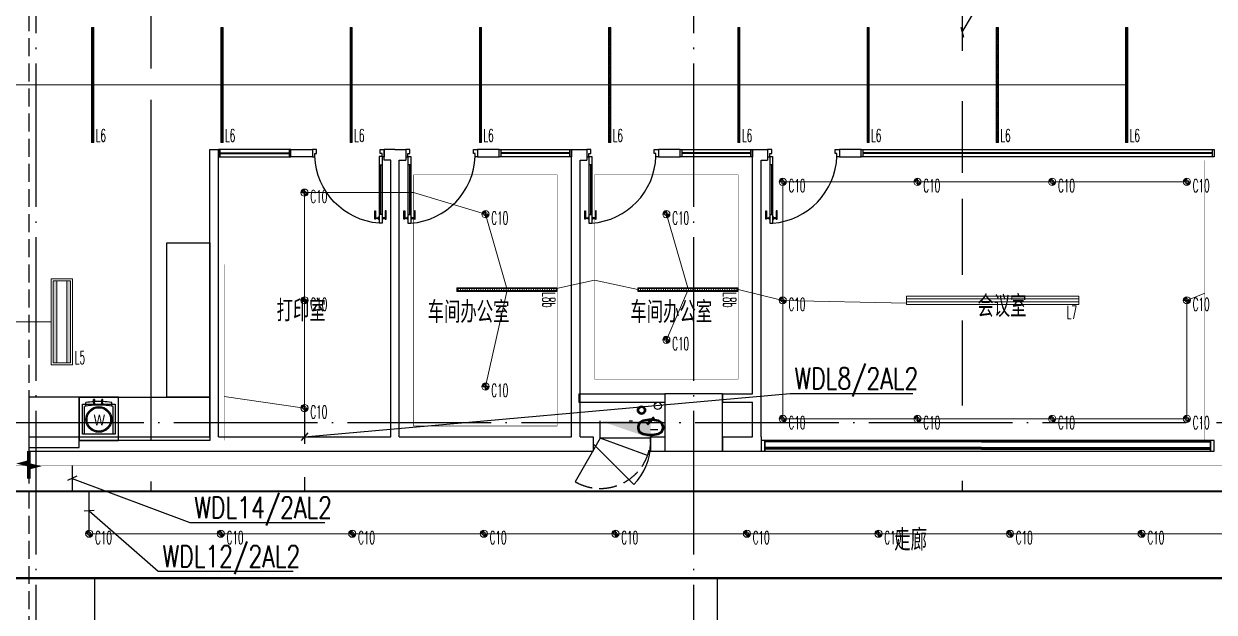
# Model space of a CAD drawing. Extents: x -621157 to 1764546, y -106808 to 741893.
# Drawn here: x 238170 to 254750, y 127357 to 135551 of the extents above; entities that cross this region are included whole.
import ezdxf
from ezdxf import colors
from ezdxf.entities.mleader import LeaderData, LeaderLine
from ezdxf.enums import TextEntityAlignment as Align
from ezdxf.math import Vec2, Vec3

# ---------------------------------------------------------------- set-up
doc = ezdxf.new("R2010")
doc.units = 0
doc.header["$LTSCALE"] = 1000
doc.header["$MEASUREMENT"] = 0
for name, pattern in [('DOT', [6.35, 0, -6.35]), ('XREF-A-101-平面图_t3$0$__DASH', [0.35, 0.25, -0.1]), ('XREF-A-101-平面图_t3$0$DASH', [0.35, 0.25, -0.1]), ('XREF-A-101-平面图_t3$0$DOTE', [2.42, 2, -0.2, 0.02, -0.2])]:
    doc.linetypes.add(name, pattern=pattern)
for name, color, linetype in [('0-底图', 7, 'Continuous'), ('WIRE-照明', 4, 'Continuous'), ('XREF-A-101-平面图_t3$0$A-COLUMN', 8, 'Continuous'), ('XREF-A-101-平面图_t3$0$A-DOTE', 8, 'Continuous'), ('XREF-A-101-平面图_t3$0$A-GROUND', 8, 'Continuous'), ('XREF-A-101-平面图_t3$0$A-ROOM-CH', 8, 'Continuous'), ('XREF-A-101-平面图_t3$0$A-WINDOW', 8, 'Continuous'), ('XREF-A-101-平面图_t3$0$DOOR-INF', 8, 'Continuous'), ('XREF-A-101-平面图_t3$0$F-B-INF', 8, 'Continuous'), ('XREF-A-101-平面图_t3$0$F-L-INF', 8, 'Continuous'), ('XREF-A-101-平面图_t3$0$GLASS WALL-INF', 8, 'Continuous'), ('XREF-A-101-平面图_t3$0$I-WALL-GYPSUM', 8, 'Continuous'), ('XREF-A-101-平面图_t3$0$I-玻璃隔断', 8, 'Continuous'), ('XREF-A-101-平面图_t3$0$P-EQUIPMENT', 8, 'Continuous'), ('XREF-A-101-平面图_t3$0$PARTITION-INF', 8, 'Continuous'), ('XREF-A-101-平面图_t3$0$水-尺寸', 8, 'Continuous'), ('照明回路线', 1, 'Continuous')]:
    doc.layers.add(name, color=color, linetype=linetype)
for name, color, linetype, lineweight in [('00-照明回路线', 6, 'Continuous', 0), ('CEILING-INF', 4, 'Continuous', 0), ('LIGHT-INF', 6, 'Continuous', 0)]:
    doc.layers.add(name, color=color, linetype=linetype, lineweight=lineweight)
doc.styles.add('E-FST', font='txt.shx', dxfattribs={"width": 0.75, "height": 250, "bigfont": '@@gbcbig.shx'})
doc.styles.add('INF DIM', font='SIMPLEX.SHX', dxfattribs={"width": 0.7, "bigfont": 'hztxt.shx'})
doc.styles.get("Standard").update_dxf_attribs({"font": 'romans.shx', "bigfont": 'HZDXC.SHX'})
doc.styles.add('XREF-A-101-平面图_t3$0$-HZDXCROMANS', font='ROMANS.shx', dxfattribs={"bigfont": 'HZDXC.shx'})
doc.styles.add('XREF-A-101-平面图_t3$0$69F Layout plan$0$Standard', font='arial.ttf', dxfattribs={"width": 0.8})
doc.linetypes.add('LED', pattern='A,6,-3.5,["LED",Standard,S=2.54,R=0,X=-2.54,Y=-1.27],-4.8', length=14.3)
doc.dimstyles.get("Standard").update_dxf_attribs({"dimscale": 100, "dimtxt": 3.5, "dimasz": 1, "dimexe": 2.5, "dimexo": 3, "dimgap": 1.5, "dimtad": 1, "dimdec": 0, "dimzin": 0, "dimdsep": 46, "dimtxsty": 'Standard', "dimblk": 'ARCHTICK', "dimcen": 0.09, "dimadec": 0, "dimazin": 0, "dimtfac": 1, "dimtdec": 0, "dimtix": 1, "dimtmove": 2, "dimatfit": 3, "dimfxl": 0, "dimtolj": 1, "dimtzin": 0, "dimarcsym": 0})

# ---------------------------------------------------------------- blocks, each defined once
blk = doc.blocks.new('XREF-A-101-平面图_t3$0$轴网(2)')
at = {"layer": 'XREF-A-101-平面图_t3$0$A-DOTE', "linetype": 'XREF-A-101-平面图_t3$0$DOTE'}
for p, q in [((38340, -3300), (38340, 43300)), ((47500, -3300), (47500, 43300)), ((-3300, 30000), (69800, 30000))]:
    blk.add_line(p, q, dxfattribs=at)
blk = doc.blocks.new('XREF-A-101-平面图_t3$0$柱网2F')
at = {"layer": 'XREF-A-101-平面图_t3$0$A-COLUMN'}
for points in [[(47100, -10400), (47900, -10400), (47900, -9600), (47100, -9600)], [(38240, -10350), (38940, -10350), (38940, -9650), (38240, -9650)]]:
    blk.add_lwpolyline(points, close=True, dxfattribs=at)
blk = doc.blocks.new('XREF-A-101-平面图_t3$0$ROOM')
at = {"layer": 'XREF-A-101-平面图_t3$0$A-ROOM-CH', "style": 'XREF-A-101-平面图_t3$0$-HZDXCROMANS', "width": 0.6}
for tag, p in [('中文房间名称', (0, -1000)), ('英文房间名称', (0, -1500))]:
    blk.add_attdef(tag, text='', height=300, dxfattribs=at).set_placement(p, align=Align.CENTER)
blk = doc.blocks.new('_ArchTick')
at = {"color": 0, "linetype": 'ByBlock', "const_width": 0.4}
blk.add_lwpolyline([(-0.5, -0.5), (0.5, 0.5)], dxfattribs=at)
blk = doc.blocks.new('*D25423')
at = {"layer": 'Defpoints', "color": 0}
blk.add_point((0, 0), dxfattribs=at)
blk.add_point((0, 0), dxfattribs=at)
blk.add_point((0, 0), dxfattribs=at)
blk.add_point((0, 0), dxfattribs=at)
at = {"layer": 'XREF-A-101-平面图_t3$0$水-尺寸', "color": 0, "linetype": 'ByBlock', "lineweight": -2}
blk.add_line((0, 300), (0, 250), dxfattribs=at)
blk.add_line((0, 300), (0, 250), dxfattribs=at)
blk.add_arc((0, 0), 0, 180, 180, dxfattribs=at)
at = {"layer": 'XREF-A-101-平面图_t3$0$水-尺寸', "color": 0, "linetype": 'ByBlock', "lineweight": -2, "xscale": 100, "yscale": 100, "zscale": 100}
for rotation in [90, 90.00000000000001]:
    blk.add_blockref('_ArchTick', (0, 0), dxfattribs=dict(at, rotation=rotation))
at = {"layer": 'XREF-A-101-平面图_t3$0$水-尺寸', "color": 0, "insert": (0, 0), "char_height": 350, "attachment_point": 5}
blk.add_mtext('\\A1;0%%d', dxfattribs=at)
blk = doc.blocks.new('*U25312')
at = {"color": 1}
for p, q in [((1428, 10533), (1428, 7514)), ((1433, 10533), (1433, 7514)), ((1438, 10533), (1438, 7514)), ((1443, 10533), (1443, 7514)), ((1448, 10533), (1448, 7514)), ((1453, 10533), (1453, 7514)), ((1429, 7513), (1428, 7514)), ((1429, 7513), (1432, 7513)), ((1433, 7514), (1432, 7513)), ((1433, 7514), (1438, 7514)), ((1439, 7513), (1438, 7514)), ((1439, 7513), (1442, 7513)), ((1443, 7514), (1442, 7513)), ((1443, 7514), (1448, 7514)), ((1449, 7513), (1448, 7514)), ((1449, 7513), (1452, 7513)), ((1453, 7514), (1452, 7513))]:
    blk.add_line(p, q, dxfattribs=at)
blk = doc.blocks.new('*U25313')
at = {"color": 1}
for p, q in [((3016, 1134), (3015, 1133)), ((3015, 1133), (3015, 1129)), ((3016, 1128), (3015, 1129)), ((6035, 1134), (3016, 1134)), ((6035, 1128), (3016, 1128))]:
    blk.add_line(p, q, dxfattribs=at)
blk = doc.blocks.new('*U25314')
at = {"color": 1}
for p, q in [((1428, 10703), (1428, 7514)), ((1433, 10703), (1433, 7514)), ((1438, 10703), (1438, 7514)), ((1443, 10703), (1443, 7514)), ((1448, 10703), (1448, 7514)), ((1453, 10703), (1453, 7514)), ((1429, 7513), (1428, 7514)), ((1429, 7513), (1432, 7513)), ((1433, 7514), (1432, 7513)), ((1433, 7514), (1438, 7514)), ((1439, 7513), (1438, 7514)), ((1439, 7513), (1442, 7513)), ((1443, 7514), (1442, 7513)), ((1443, 7514), (1448, 7514)), ((1449, 7513), (1448, 7514)), ((1449, 7513), (1452, 7513)), ((1453, 7514), (1452, 7513))]:
    blk.add_line(p, q, dxfattribs=at)
blk = doc.blocks.new('*U25315')
at = {"color": 1}
for p, q in [((3016, 1134), (3015, 1133)), ((3015, 1133), (3015, 1129)), ((3016, 1128), (3015, 1129)), ((6205, 1134), (3016, 1134)), ((6205, 1128), (3016, 1128))]:
    blk.add_line(p, q, dxfattribs=at)
blk = doc.blocks.new('XREF-A-101-平面图_t3$0$A$C4A4B287C')
at = {"layer": 'XREF-A-101-平面图_t3$0$GLASS WALL-INF', "elevation": -1}
blk.add_lwpolyline([(100, 300), (100, 0), (0, 0), (0, 300)], close=True, dxfattribs=at)
blk = doc.blocks.new('*U25322')
at = {"layer": 'XREF-A-101-平面图_t3$0$PARTITION-INF', "color": 8}
for p, q in [((-21901, 43130), (-17032, 43130)), ((-17032, 43030), (-21901, 43030))]:
    blk.add_line(p, q, dxfattribs=at)
at = {"layer": 'XREF-A-101-平面图_t3$0$PARTITION-INF', "color": 5}
for p, q in [((-17032, 43085), (-21901, 43085)), ((-17032, 43075), (-21901, 43075))]:
    blk.add_line(p, q, dxfattribs=at)
for points in [[(-21926, 43130), (-21901, 43130), (-21901, 43030), (-21926, 43030)], [(-17032, 43130), (-17007, 43130), (-17007, 43030), (-17032, 43030)]]:
    blk.add_lwpolyline(points, close=True, dxfattribs=at)
blk = doc.blocks.new('XREF-A-101-平面图_t3$0$EW23')
at = {"color": 5}
for p, q in [((7205, 24900, 0), (7205, 23970, 0)), ((7205, 24900, 0), (7245, 24900, 0)), ((7245, 24900, 0), (7245, 23970, 0)), ((7245, 24780, 0), (7205, 24780, 0)), ((7205, 24090, 0), (7246, 24090, 0)), ((7205, 23970, 0), (7245, 23970, 0))]:
    blk.add_line(p, q, dxfattribs=at)
at = {"color": 5, "elevation": 0}
for points in [[(7215, 24995), (7175, 24995), (7175, 24895), (7205, 24895), (7205, 24940), (7233, 24940), (7233, 24985), (7233, 24995), (7215, 24995)], [(8135, 24995), (8175, 24995), (8175, 24895), (8140, 24895), (8140, 24940), (8117, 24940), (8117, 24985), (8117, 24995), (8135, 24995)]]:
    blk.add_lwpolyline(points, close=True, dxfattribs=at)
at = {"color": 8, "elevation": 0}
for points in [[(7228, 24780), (7228, 24090)], [(7160, 24035), (7160, 24026), (7150, 24026), (7150, 24140), (7160, 24140), (7160, 24045)], [(7296, 24035), (7296, 24026), (7306, 24026), (7306, 24140), (7296, 24140), (7296, 24045)]]:
    blk.add_lwpolyline(points, dxfattribs=at)
for points in [[(7200, 24035), (7154, 24035), (7154, 24045), (7200, 24045)], [(7205, 24021), (7200, 24021), (7200, 24059), (7205, 24059)], [(7246, 24021), (7256, 24021), (7256, 24059), (7246, 24059)], [(7256, 24035), (7302, 24035), (7302, 24045), (7256, 24045)]]:
    blk.add_lwpolyline(points, close=True, dxfattribs=at)
at = {"color": 8}
blk.add_arc((7172, 24936, 0), 969, 274.4003, 357.8611, dxfattribs=at)
blk = doc.blocks.new('*U25327')
at = {"layer": 'XREF-A-101-平面图_t3$0$PARTITION-INF', "color": 8}
for p, q in [((-21681, 43130), (-20722, 43130)), ((-20722, 43030), (-21681, 43030))]:
    blk.add_line(p, q, dxfattribs=at)
at = {"layer": 'XREF-A-101-平面图_t3$0$PARTITION-INF', "color": 5}
for p, q in [((-20722, 43085), (-21681, 43085)), ((-20722, 43075), (-21681, 43075))]:
    blk.add_line(p, q, dxfattribs=at)
for points in [[(-21706, 43130), (-21681, 43130), (-21681, 43030), (-21706, 43030)], [(-20722, 43130), (-20697, 43130), (-20697, 43030), (-20722, 43030)]]:
    blk.add_lwpolyline(points, close=True, dxfattribs=at)
blk = doc.blocks.new('XREF-A-101-平面图_t3$0$G$CCB870F7D')
at = {"layer": 'XREF-A-101-平面图_t3$0$I-玻璃隔断'}
for points in [[(48390, -10300), (48390, -10150), (48340, -10150), (48340, -10300)], [(54600, -10300), (54600, -10150), (48390, -10150), (48390, -10300)], [(54650, -10300), (54650, -10150), (54600, -10150), (54600, -10300)]]:
    blk.add_lwpolyline(points, close=True, dxfattribs=at)
at = {"layer": 'XREF-A-101-平面图_t3$0$DOOR-INF', "rotation": 89.99999999968206}
blk.add_blockref('XREF-A-101-平面图_t3$0$A$C4A4B287C', (42089, -6200), dxfattribs=at)
at = {"layer": 'XREF-A-101-平面图_t3$0$DOOR-INF', "xscale": -1}
blk.add_blockref('XREF-A-101-平面图_t3$0$EW23', (50265, -31095, 0), dxfattribs=at)
at = {"layer": 'XREF-A-101-平面图_t3$0$DOOR-INF'}
for p in [(36215, -31095, 0), (38735, -31095, 0), (41255, -31095, 0)]:
    blk.add_blockref('XREF-A-101-平面图_t3$0$EW23', p, dxfattribs=at)
at = {"layer": 'XREF-A-101-平面图_t3$0$DOOR-INF', "xscale": -1, "rotation": 270.000000000318}
for p in [(44391, -6200), (46911, -6200), (49431, -6200)]:
    blk.add_blockref('XREF-A-101-平面图_t3$0$A$C4A4B287C', p, dxfattribs=at)
at = {"layer": 'XREF-A-101-平面图_t3$0$I-玻璃隔断', "color": 1}
blk.add_blockref('*U25313', (45375, -11299), dxfattribs=at)
at = {"layer": 'XREF-A-101-平面图_t3$0$I-玻璃隔断', "color": 1, "xscale": -1, "rotation": 270}
blk.add_blockref('*U25312', (40877, -11702), dxfattribs=at)
at = {"layer": 'XREF-A-101-平面图_t3$0$PARTITION-INF', "xscale": -1}
for name, p in [('*U25327', (20083, -49231, -1)), ('*U25315', (57615, -11299))]:
    blk.add_blockref(name, p, dxfattribs=at)
at = {"layer": 'XREF-A-101-平面图_t3$0$PARTITION-INF'}
for name, p in [('*U25327', (66397, -49231, -1)), ('*U25327', (68917, -49231, -1)), ('*U25322', (71657, -49231, -1))]:
    blk.add_blockref(name, p, dxfattribs=at)
at = {"layer": 'XREF-A-101-平面图_t3$0$PARTITION-INF', "rotation": 90.00000000000001}
blk.add_blockref('*U25314', (62113, -11702), dxfattribs=at)
blk = doc.blocks.new('XREF-A-101-平面图_t3$0$A$C2C206FAC')
for p, q in [((0, 485), (400, 485)), ((0, 485), (0, 98)), ((400, 485), (400, 98)), ((20, 94), (20, 44)), ((148, 50), (145, 0)), ((145, 0), (160, 0)), ((148, 50), (150, 50)), ((155, 50), (157, 50)), ((157, 50), (160, 0)), ((260, 50), (257, 0)), ((257, 0), (272, 0)), ((260, 50), (262, 50)), ((267, 50), (269, 50)), ((269, 50), (272, 0)), ((380, 94), (380, 44))]:
    blk.add_line(p, q)
for centre, radius in [((200, 278), 179), ((200, 278), 164), ((153, 50), 2.6), ((265, 50), 2.6)]:
    blk.add_circle(centre, radius)
for centre, radius, start, end in [((200, 1084), 1006, 258.547, 281.4897), ((200, 1084), 1056, 260.1999, 267.1079), ((152, 54), 10.9, 296.6275, 243.5797), ((200, 1084), 1056, 267.7307, 273.2177), ((265, 54), 10.9, 296.6275, 243.5797), ((200, 1084), 1056, 273.8352, 279.8368)]:
    blk.add_arc(centre, radius, start, end)
at = {"insert": (1123, 210), "char_height": 150, "width": 1952.54, "attachment_point": 1, "rotation": 180, "style": 'XREF-A-101-平面图_t3$0$69F Layout plan$0$Standard'}
blk.add_mtext('\\pxi5.6747;W', dxfattribs=at)
blk = doc.blocks.new('XREF-A-101-平面图_t3$0$yuouioui')
at = {"linetype": 'XREF-A-101-平面图_t3$0$__DASH', "ltscale": 1000}
blk.add_lwpolyline([(300666, 20452), (301087, 20452), (301087, 20000), (300666, 20000)], close=True, dxfattribs=at)
at = {"linetype": 'XREF-A-101-平面图_t3$0$__DASH', "ltscale": 1000, "rotation": 89.98165643611132}
blk.add_blockref('XREF-A-101-平面图_t3$0$A$C2C206FAC', (301151, 20026), dxfattribs=at)
blk = doc.blocks.new('XREF-A-101-平面图_t3$0$G$C7707A1C7')
at = {"layer": 'XREF-A-101-平面图_t3$0$F-B-INF'}
for points in [[(1820, 2153), (1820, 0), (1220, 0), (1220, 2153)], [(0, 0), (1820, 0), (1820, -600), (0, -600)], [(0, -600), (550, -600), (550, 0), (0, 0)]]:
    blk.add_lwpolyline(points, close=True, dxfattribs=at)
at = {"layer": 'XREF-A-101-平面图_t3$0$F-L-INF', "ltscale": 0.15, "rotation": 90}
blk.add_blockref('XREF-A-101-平面图_t3$0$yuouioui', (20501, -301182), dxfattribs=at)
blk = doc.blocks.new('XREF-A-101-平面图_t3$0$DOOR2DLIB$SYSLIB$00000101')
at = {"color": 0}
blk.add_line((0.5, 0), (-0.207, 0.707), dxfattribs=at)
blk.add_arc((0.5, 0), 1, 135, 180, dxfattribs=at)
blk = doc.blocks.new('_Oblique')
at = {"color": 0, "linetype": 'ByBlock', "lineweight": -2}
blk.add_line((-0.5, -0.5), (0.5, 0.5), dxfattribs=at)
blk = doc.blocks.new('*U24682')
h = blk.add_hatch(color=8)
h.dxf.hatch_style = 1
h.paths.add_polyline_path([(-50, 0), (-24, 0, -0.414214), (0, 24), (0, 50, 0.414214)])
h.paths.add_polyline_path([(0, -24), (0, -50, 0.414214), (50, 0), (24, 0, -0.414214)])
at = {"color": 8}
for points in [[(50, 0), (-50, 0)], [(0, 50), (0, -50)]]:
    blk.add_lwpolyline(points, dxfattribs=at)
blk.add_circle((0, 0), 50)
blk.add_circle((0, 0), 24.5, dxfattribs=at)
at = {"style": 'INF DIM', "width": 0.5}
blk.add_text('C10', height=180, dxfattribs=at).set_placement((81, -144))
blk = doc.blocks.new('A$C704e2804')
for points in [[(-1200, 60), (1200, 60), (1200, -60), (-1200, -60)], [(1200, 60), (1200, 20), (-1200, 20), (-1200, 60)], [(1200, 20), (1200, -20), (-1200, -20), (-1200, 20)], [(1200, -20), (1200, -60), (-1200, -60), (-1200, -20)]]:
    blk.add_lwpolyline(points, close=True)
at = {"style": 'INF DIM', "width": 0.5}
blk.add_text('L7', height=180, dxfattribs=at).set_placement((1031, -256))
blk = doc.blocks.new('A$C43fcb5d1')
at = {"linetype": 'DOT'}
blk.add_wipeout([(-15, 0), (15, 0), (15, -1600), (-15, -1600)], dxfattribs=at).dxf.layer = 'CEILING-INF'
at = {"layer": 'LIGHT-INF'}
h = blk.add_hatch(dxfattribs=at)
h.set_pattern_fill('ANSI37', color=256, scale=5)
h.set_pattern_definition([(45, (-3e-11, -800), (-11.22532, 11.22532), []), (135, (-3e-11, -800), (-11.22532, -11.22532), [])])
h.paths.add_polyline_path([(-10, -5), (10, -5), (10, -1595), (-10, -1595)])
for points in [[(-15, 0), (15, 0), (15, -1600), (-15, -1600)], [(-10, -5), (10, -5), (10, -1595), (-10, -1595)]]:
    blk.add_lwpolyline(points, close=True, dxfattribs=at)
at = {"layer": 'LIGHT-INF', "style": 'INF DIM', "width": 0.5}
blk.add_text('L6', height=180, dxfattribs=at).set_placement((42, -1594))
blk = doc.blocks.new('A$C73cf2add')
at = {"linetype": 'DOT'}
blk.add_wipeout([(-150, 600), (150, 600), (150, -600), (-150, -600)], dxfattribs=at).dxf.layer = 'LIGHT-INF'
at = {"layer": 'LIGHT-INF'}
h = blk.add_hatch(color=256, dxfattribs=at)
h.dxf.hatch_style = 1
h.paths.add_polyline_path([(-120, 570), (-70, 570), (-70, -570), (-120, -570)])
h = blk.add_hatch(color=256, dxfattribs=at)
h.dxf.hatch_style = 1
h.paths.add_polyline_path([(70, 570), (120, 570), (120, -570), (70, -570)])
for points in [[(-150, 600), (150, 600), (150, -600), (-150, -600)], [(-120, 570), (120, 570), (120, -570), (-120, -570)], [(-120, 570), (-70, 570), (-70, -570), (-120, -570)], [(70, 570), (120, 570), (120, -570), (70, -570)]]:
    blk.add_lwpolyline(points, close=True, dxfattribs=at)
at = {"layer": 'LIGHT-INF', "style": 'INF DIM', "width": 0.5}
blk.add_text('L5', height=180, dxfattribs=at).set_placement((181, -588))
blk = doc.blocks.new('A$C5f11c1a4')
at = {"layer": 'LIGHT-INF'}
h = blk.add_hatch(dxfattribs=at)
h.set_pattern_fill('ANSI31', color=8, scale=10, angle=225)
h.set_pattern_definition([(270, (-138050, 248590), (31.75, -1e-14), [])])
h.paths.add_polyline_path([(690, 15), (690, -15), (-690, -15), (-690, 15)])
for points in [[(700, 25), (700, -25), (-700, -25), (-700, 25)], [(690, 15), (690, -15), (-690, -15), (-690, 15)]]:
    blk.add_lwpolyline(points, close=True, dxfattribs=at)
at = {"layer": 'LIGHT-INF', "style": 'INF DIM', "width": 0.5}
blk.add_text('L8b', height=180, rotation=270, dxfattribs=at).set_placement((493, -37, 0))
blk = doc.blocks.new('G$CDFF05B24')
at = {"layer": 'LIGHT-INF', "color": 6, "linetype": 'LED', "ltscale": 0.05, "const_width": 5}
for points in [[(5400, -10200), (8900, -10200), (8900, -10600), (57600, -10600), (57600, -10200), (62400, -10200), (62400, -4500)], [(54620, -6350), (54620, -10250)], [(40961, -10250), (40961, -7800)]]:
    blk.add_lwpolyline(points, dxfattribs=at)
for points in [[(43600, -6550), (45600, -6550), (45600, -10050), (43600, -10050)], [(46120, -6550), (48120, -6550), (48120, -9400), (46120, -9400)]]:
    blk.add_lwpolyline(points, close=True, dxfattribs=at)
at = {"layer": 'CEILING-INF', "color": 8}
for p in [(44900, -8150, 0), (47420, -8150, 0)]:
    blk.add_blockref('A$C5f11c1a4', p, dxfattribs=at)
at = {"layer": 'LIGHT-INF', "color": 6}
for name, p in [('*U24682', (48740, -6650)), ('*U24682', (50617, -6650)), ('*U24682', (52493, -6650)), ('*U24682', (54370, -6650)), ('*U24682', (42080, -6800)), ('*U24682', (44600, -7100)), ('*U24682', (47120, -7100)), ('*U24682', (42080, -8300)), ('*U24682', (48740, -8300)), ('A$C704e2804', (51665, -8300)), ('*U24682', (54370, -8300)), ('*U24682', (47120, -8850)), ('*U24682', (44600, -9500)), ('*U24682', (42080, -9800)), ('*U24682', (48740, -9950)), ('*U24682', (50617, -9950)), ('*U24682', (52493, -9950)), ('*U24682', (54370, -9950)), ('*U24682', (39081, -11550)), ('*U24682', (40913, -11550)), ('*U24682', (42745, -11550)), ('*U24682', (44577, -11550)), ('*U24682', (46410, -11550)), ('*U24682', (48242, -11550)), ('*U24682', (50074, -11550)), ('*U24682', (51906, -11550)), ('*U24682', (53739, -11550))]:
    blk.add_blockref(name, p, dxfattribs=at)
at = {"layer": 'CEILING-INF', "color": 8}
for p in [(39130, -4500), (40930, -4500), (42730, -4500), (44530, -4500), (46330, -4500), (48130, -4500), (49930, -4500), (51730, -4500), (53530, -4500)]:
    blk.add_blockref('A$C43fcb5d1', p, dxfattribs=at)
at = {"layer": 'LIGHT-INF', "color": 6}
blk.add_blockref('A$C73cf2add', (38700, -8600), dxfattribs=at)
blk = doc.blocks.new('XREF-A-101-平面图_t3$0$单出口消火栓新')
for p, q in [((-240, 700), (-846.2, 1050)), ((-479.4, 42.2), (-240, 700)), ((-240, 0), (-240, 700)), ((-240, 700), (0, 700))]:
    blk.add_line(p, q)
at = {"color": 0, "linetype": 'XREF-A-101-平面图_t3$0$DASH'}
blk.add_arc((-240, 700), 700, 150, 270, dxfattribs=at)
blk.add_solid([(-240, 0), (0, 0), (0, 700)])
at = {"layer": 'XREF-A-101-平面图_t3$0$水-尺寸', "linetype": 'ByBlock'}
dim = blk.add_angular_dim_3p(base=(0, 0), center=(0, 0), p1=(0, 0), p2=(0, 0), dimstyle='Standard', dxfattribs=at)
dim.commit()
dim.dimension.update_dxf_attribs({"geometry": '*D25423', "text_midpoint": (0, 0)})
blk = doc.blocks.new('XREF-A-101-平面图_t3$0$G$C156FCA62')
at = {"layer": 'XREF-A-101-平面图_t3$0$P-EQUIPMENT', "color": 10}
blk.add_line((46900, 129900), (47000, 129900), dxfattribs=at)
at = {"layer": 'XREF-A-101-平面图_t3$0$P-EQUIPMENT'}
blk.add_circle((47000, 130230), 50, dxfattribs=at)
at = {"layer": 'XREF-A-101-平面图_t3$0$P-EQUIPMENT', "rotation": 90}
blk.add_blockref('XREF-A-101-平面图_t3$0$单出口消火栓新', (46900, 130020), dxfattribs=at)
blk = doc.blocks.new('XREF-A-101-平面图_t3$0$G$C646F86AA')
at = {"layer": 'XREF-A-101-平面图_t3$0$P-EQUIPMENT', "color": 10}
blk.add_line((46900, 129900), (47000, 129900), dxfattribs=at)
at = {"layer": 'XREF-A-101-平面图_t3$0$P-EQUIPMENT'}
blk.add_circle((47000, 130230), 50, dxfattribs=at)
at = {"layer": 'XREF-A-101-平面图_t3$0$P-EQUIPMENT', "rotation": 90}
blk.add_blockref('XREF-A-101-平面图_t3$0$单出口消火栓新', (46900, 130020), dxfattribs=at)
blk = doc.blocks.new('XREF-A-101-平面图_t3')
blk.add_blockref('XREF-A-101-平面图_t3$0$G$CCB870F7D', (200100, 139900))
at = {"layer": 'XREF-A-101-平面图_t3$0$A-GROUND', "linetype": 'XREF-A-101-平面图_t3$0$DASH'}
blk.add_lwpolyline([(238240, 139200), (238240, 100400)], dxfattribs=at)
at = {"layer": 'XREF-A-101-平面图_t3$0$I-WALL-GYPSUM'}
for p, q in [((240760, 129800), (240760, 133800)), ((240760, 133800), (240880, 133800)), ((240880, 129800), (240880, 133800)), ((243340, 133800), (243190, 133800)), ((243190, 133650), (243190, 133800)), ((243280, 133650), (243190, 133650)), ((243280, 129800), (243280, 133650)), ((243340, 133800), (243490, 133800)), ((243400, 133650), (243490, 133650)), ((243400, 129800), (243400, 133650)), ((243490, 133800), (243490, 133650)), ((245800, 133800), (246010, 133800)), ((245800, 129800), (245800, 133800)), ((245920, 133650), (246010, 133650)), ((245920, 129800), (245920, 133650)), ((246010, 133800), (246010, 133650)), ((248320, 133800), (248530, 133800)), ((248320, 130400), (248320, 133800)), ((248440, 133650), (248530, 133650)), ((248440, 130340), (248440, 133650)), ((248530, 133800), (248530, 133650)), ((245900, 130400), (247100, 130400)), ((245900, 130400), (245900, 130280)), ((247100, 130400), (247100, 130280)), ((247900, 130400), (248320, 130400)), ((247900, 130400), (247900, 130280)), ((248440, 129800), (248440, 130340)), ((245900, 130280), (247100, 130280)), ((247900, 130280), (248320, 130280)), ((248320, 129800), (248320, 130280)), ((238240, 129800), (240760, 129800)), ((238240, 129800), (238240, 129600)), ((240880, 129800), (243280, 129800)), ((243400, 129800), (245800, 129800)), ((245920, 129800), (246100, 129800)), ((246900, 129800), (247100, 129800)), ((247100, 129800), (247100, 129600)), ((247900, 129800), (248320, 129800)), ((247900, 129800), (247900, 129600)), ((248440, 129800), (248440, 129600)), ((238240, 129600), (240820, 129600)), ((240820, 129600), (243340, 129600)), ((243340, 129600), (245860, 129600)), ((245860, 129600), (246100, 129600)), ((246900, 129600), (247100, 129600)), ((247900, 129600), (248380, 129600)), ((248380, 129600), (248440, 129600))]:
    blk.add_line(p, q, dxfattribs=at)
for points in [[(246100, 129800), (246100, 129600)], [(246900, 129800), (246900, 129600)]]:
    blk.add_lwpolyline(points, dxfattribs=at)
for name, p in [('XREF-A-101-平面图_t3$0$G$C156FCA62', (200000, 0)), ('XREF-A-101-平面图_t3$0$G$C646F86AA', (200000, 0)), ('XREF-A-101-平面图_t3$0$G$C646F86AA', (200000, 0)), ('XREF-A-101-平面图_t3$0$G$C7707A1C7', (238940, 130350))]:
    blk.add_blockref(name, p)
at = {"layer": 'XREF-A-101-平面图_t3$0$A-COLUMN'}
blk.add_blockref('XREF-A-101-平面图_t3$0$柱网2F', (200000, 140000), dxfattribs=at)
at = {"layer": 'XREF-A-101-平面图_t3$0$A-DOTE'}
blk.add_blockref('XREF-A-101-平面图_t3$0$轴网(2)', (200000, 100000), dxfattribs=at)
at = {"layer": 'XREF-A-101-平面图_t3$0$A-ROOM-CH'}
ref = blk.add_blockref('XREF-A-101-平面图_t3$0$ROOM', (242033, 132406), dxfattribs=at)
ref.add_attrib('中文房间名称', '打印室', dxfattribs={"height": 300, "style": 'XREF-A-101-平面图_t3$0$-HZDXCROMANS', "width": 0.8}).set_placement((242033, 131406), align=Align.CENTER)
ref = blk.add_blockref('XREF-A-101-平面图_t3$0$ROOM', (244365, 132386), dxfattribs=at)
ref.add_attrib('中文房间名称', '车间办公室', dxfattribs={"height": 300, "style": 'XREF-A-101-平面图_t3$0$-HZDXCROMANS', "width": 0.8}).set_placement((244365, 131386), align=Align.CENTER)
ref = blk.add_blockref('XREF-A-101-平面图_t3$0$ROOM', (247188, 132386), dxfattribs=at)
ref.add_attrib('中文房间名称', '车间办公室', dxfattribs={"height": 300, "style": 'XREF-A-101-平面图_t3$0$-HZDXCROMANS', "width": 0.8}).set_placement((247188, 131386), align=Align.CENTER)
ref = blk.add_blockref('XREF-A-101-平面图_t3$0$ROOM', (251794, 132469), dxfattribs=at)
ref.add_attrib('中文房间名称', '会议室', dxfattribs={"height": 300, "style": 'XREF-A-101-平面图_t3$0$-HZDXCROMANS', "width": 0.8}).set_placement((251794, 131469), align=Align.CENTER)
ref = blk.add_blockref('XREF-A-101-平面图_t3$0$ROOM', (250522, 129214), dxfattribs=at)
ref.add_attrib('中文房间名称', '走廊', dxfattribs={"height": 300, "style": 'XREF-A-101-平面图_t3$0$-HZDXCROMANS', "width": 0.8}).set_placement((250522, 128214), align=Align.CENTER)
at = {"layer": 'XREF-A-101-平面图_t3$0$A-WINDOW', "xscale": -800, "yscale": -800, "zscale": -800}
blk.add_blockref('XREF-A-101-平面图_t3$0$DOOR2DLIB$SYSLIB$00000101', (246500, 129700), dxfattribs=at)
blk = doc.blocks.new('G$C45431F82')
at = {"layer": '00-照明回路线', "ltscale": 5}
for p, q in [((17530, -5300), (53530, -5300)), ((48740, -8300), (48740, -6650)), ((48740, -6650), (54370, -6650)), ((42080, -8300), (42080, -6800)), ((42080, -6800), (43600, -6800)), ((43600, -6800), (44600, -7100)), ((44600, -7100), (44900, -8135, 0)), ((47420, -8125, 0), (47120, -7100)), ((45590, -8135, 0), (46120, -8019)), ((46120, -8019), (46720, -8150, 0)), ((44900, -8175, 0), (44600, -9500)), ((47420, -8165, 0), (47120, -8850)), ((48120, -8150, 0), (48740, -8300)), ((54370, -8300), (54620, -8201)), ((42080, -9800), (42080, -8300)), ((48740, -8300), (48740, -9950)), ((50465, -8340), (48740, -8300)), ((54370, -9950), (54370, -8300)), ((35820, -8600), (38580, -8600)), ((42080, -9800), (40961, -9637)), ((48740, -9950), (54370, -9950)), ((39081, -11550), (62900, -11550))]:
    blk.add_line(p, q, dxfattribs=at)
at = {"layer": '00-照明回路线', "ltscale": 5, "const_width": 50}
blk.add_lwpolyline([(38240, -10400), (38240, -10551), (38163, -10572), (38317, -10611), (38240, -10631), (38240, -10783)], dxfattribs=at)
at = {"layer": 'WIRE-照明'}
for points in [[(41985, -2200), (39940, -2200), (39940, -5072)], [(51240, -4050), (51240, -4823)], [(39940, -5507), (39940, -10250)], [(51240, -5528), (51240, -6526)], [(51240, -6888), (51240, -7946)], [(51240, -8581), (51240, -9764)], [(42080, -9850), (42080, -10300)], [(38845, -10600), (38845, -10960)], [(42080, -10764), (42080, -10960)], [(39940, -10825), (39940, -10960)], [(51240, -10815), (51240, -10960)], [(39081, -11500), (39081, -10960)]]:
    blk.add_lwpolyline(points, dxfattribs=at)
at = {"layer": '照明回路线'}
ml = blk.add_multileader_mtext('Standard', dxfattribs=at)
ml.set_content('{\\Ftxt,whgtxt|c134;WDL10/2AL2}', color=4, style='E-FST')
ml.set_leader_properties(color=256)
ml.set_arrow_properties(name='OBLIQUE')
ml.build(insert=Vec2(0, 0))
ml.multileader.update_dxf_attribs({"text_left_attachment_type": 6, "text_right_attachment_type": 7, "dogleg_length": 40, "arrow_head_size": 100})
ctx = ml.context
ctx.base_point, ctx.char_height, ctx.arrow_head_size, ctx.landing_gap_size, ctx.plane_origin = Vec3(51968, -3399, 0), 300, 100, 20, Vec3(52816, -3140, 0)
ctx.left_attachment, ctx.right_attachment = 6, 7
notes = []
notes.append((ctx, [(0, (1, 1, 0), (51928, -3399, 0), (1, 0), 40, [(0, [(51240, -4565, 0)], 0, [])])]))
ctx.mtext.insert, ctx.mtext.flow_direction = Vec3(51988, -3039, 0), 5
ml = blk.add_multileader_mtext('Standard', dxfattribs=at)
ml.set_content('{\\Ftxt,whgtxt|c134;WDL8/2AL2}', color=4, style='E-FST')
ml.set_leader_properties(color=256)
ml.set_arrow_properties(name='OBLIQUE')
ml.build(insert=Vec2(0, 0))
ml.multileader.update_dxf_attribs({"text_left_attachment_type": 6, "text_right_attachment_type": 7, "dogleg_length": 40, "arrow_head_size": 100})
ctx = ml.context
ctx.base_point, ctx.char_height, ctx.arrow_head_size, ctx.landing_gap_size, ctx.plane_origin = Vec3(48883, -9599), 300, 100, 20, Vec3(51367, -9090)
ctx.left_attachment, ctx.right_attachment = 6, 7
notes.append((ctx, [(0, (1, 1, 0), (48843, -9599), (1, 0), 40, [(0, [(42080, -10200)], 0, [])])]))
ctx.mtext.insert, ctx.mtext.flow_direction = Vec3(48903, -9239), 5
ml = blk.add_multileader_mtext('Standard', dxfattribs=at)
ml.set_content('{\\Ftxt,whgtxt|c134;WDL14/2AL2}', color=4, style='E-FST')
ml.set_leader_properties(color=256)
ml.set_arrow_properties(name='OBLIQUE')
ml.build(insert=Vec2(0, 0))
ml.multileader.update_dxf_attribs({"text_left_attachment_type": 6, "text_right_attachment_type": 7, "dogleg_length": 40, "arrow_head_size": 100})
ctx = ml.context
ctx.base_point, ctx.char_height, ctx.arrow_head_size, ctx.landing_gap_size, ctx.plane_origin = Vec3(40524, -11396), 300, 100, 20, Vec3(41548, -10948)
ctx.left_attachment, ctx.right_attachment = 6, 7
notes.append((ctx, [(0, (1, 1, 0), (40484, -11396), (1, 0), 40, [(0, [(38845, -10780)], 0, [])])]))
ctx.mtext.insert, ctx.mtext.flow_direction = Vec3(40544, -11036), 5
ml = blk.add_multileader_mtext('Standard', dxfattribs=at)
ml.set_content('{\\Ftxt,whgtxt|c134;WDL12/2AL2}', color=4, style='E-FST')
ml.set_leader_properties(color=256)
ml.set_arrow_properties(name='OBLIQUE')
ml.build(insert=Vec2(0, 0))
ml.multileader.update_dxf_attribs({"text_left_attachment_type": 6, "text_right_attachment_type": 7, "dogleg_length": 40, "arrow_head_size": 100})
ctx = ml.context
ctx.base_point, ctx.char_height, ctx.arrow_head_size, ctx.landing_gap_size, ctx.plane_origin = Vec3(40081, -12074), 300, 100, 20, Vec3(41241, -11565)
ctx.left_attachment, ctx.right_attachment = 6, 7
notes.append((ctx, [(0, (1, 1, 0), (40041, -12074), (1, 0), 40, [(0, [(39081, -11230)], 0, [])])]))
ctx.mtext.insert, ctx.mtext.flow_direction = Vec3(40101, -11714), 5
for ctx, leaders in notes:
    for number, flags, end, landing, length, lines in leaders:
        leader = LeaderData()
        leader.index, (leader.has_last_leader_line, leader.has_dogleg_vector, leader.attachment_direction) = number, flags
        leader.last_leader_point, leader.dogleg_vector, leader.dogleg_length = Vec3(end), Vec3(landing), length
        for number, points, colour, breaks in lines:
            line = LeaderLine()
            line.index, line.vertices, line.color, line.breaks = number, Vec3.list(points), colors.encode_raw_color(colour), breaks
            leader.lines.append(line)
        ctx.leaders.append(leader)

msp = doc.modelspace()

# ---------------------------------------------------------------- block references
at = {"layer": '0-底图'}
msp.add_blockref('XREF-A-101-平面图_t3', (0, 0), dxfattribs=at)

# ---------------------------------------------------------------- next in the draw order: linework, layer by layer
at = {"layer": 'WIRE-照明'}
for points, format in [([(206274, 134062, 30, 30, 0), (203144, 134062, 30, 30, 0.414214), (203094, 134012, 30, 30, 0), (203094, 127880, 30, 30, 0.414214), (203144, 127830, 30, 30, 0), (261973, 127830, 30, 30, 0)], "xyseb"), ([(205469, 133900, 30, 30, 0), (204113, 133900, 30, 30, 0.414214), (204063, 133850, 30, 30, 0), (204063, 129040, 30, 30, 0), (263497, 129040, 30, 0, 0)], "xyseb"), ([(247826, 127830), (247826, 118850, 0.414214), (247876, 118800), (248212, 118800)], "xyb")]:
    msp.add_lwpolyline(points, format=format, dxfattribs=at)
at = {"layer": 'WIRE-照明', "elevation": 672}
msp.add_lwpolyline([(239160, 126457), (239160, 127830)], dxfattribs=at)

# ---------------------------------------------------------------- next in the draw order: block references
at = {"layer": 'WIRE-照明'}
msp.add_blockref('G$C45431F82', (200000, 140000), dxfattribs=at)

# ---------------------------------------------------------------- next in the draw order: block references
msp.add_blockref('G$CDFF05B24', (200000, 140000), dxfattribs=at)

doc.saveas('drawing.dxf')
